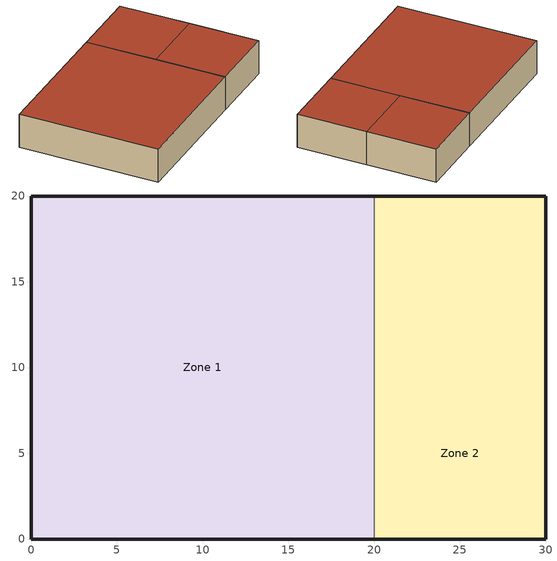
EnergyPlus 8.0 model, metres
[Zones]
Zone 1
 floor ground (Ext Wall Construction): 0,0 0,20 20,20 20,10 20,0 z0
 wall outside (Ext Wall Construction): 20,20 0,20 0,0 20,0 z0:5
 wall to Zone 2 (Int Wall Construction): 20,0 20,10 20,20 z0:5
 roof outside (Roof Construction): 20,0 20,10 20,20 0,20 0,0 z5
Zone 2
 floor ground (Ext Wall Construction): 20,0 20,10 30,10 30,0 z0; 20,10 20,20 30,20 30,10 z0
 wall outside (Ext Wall Construction): 20,0 30,0 30,10 30,20 20,20 z0:5
 roof outside (Roof Construction): 30,10 30,20 20,20 20,10 z5; 30,0 30,10 20,10 20,0 z5
[Building]
Building 1
[SizingPeriod:DesignDay] Day of Month=21; Dry-Bulb Temperature Range Modifier Type=DefaultMultipliers; Barometric Pressure {Pa}=98934; Rain Indicator=No; Snow Indicator=No; Daylight Saving Time Indicator=No
Name | Month | Day Type | Maximum Dry-Bulb Temperature {C} | Daily Dry-Bulb Temperature Range {deltaC} | Humidity Condition Type | Wetbulb or DewPoint at Maximum Dry-Bulb {C} | Wind Speed {m/s} | Wind Direction {deg} | Solar Model Indicator | ASHRAE Clear Sky Optical Depth for Beam Irradiance (taub) | ASHRAE Clear Sky Optical Depth for Diffuse Irradiance (taud) | Enthalpy at Maximum Dry-Bulb {J/kg} | Sky Clearness
Chicago Ohare Intl Ap Ann Clg .4% Condns DB=>MWB | 7 | SummerDesignDay | 33.3 | 10.5 | Wetbulb | 23.7 | 5.2 | 230 | ASHRAETau | 0.455 | 2.05
Chicago Ohare Intl Ap Ann Clg .4% Condns DP=>MDB | 7 | SummerDesignDay | 28.9 | 10.5 | Dewpoint | 23.8 | 5.2 | 230 | ASHRAETau | 0.455 | 2.05
Chicago Ohare Intl Ap Ann Clg .4% Condns Enth=>MDB | 7 | SummerDesignDay | 31.4 | 10.5 | Enthalpy |  | 5.2 | 230 | ASHRAETau | 0.455 | 2.05 | 79200
Chicago Ohare Intl Ap Ann Clg .4% Condns WB=>MDB | 7 | SummerDesignDay | 31.2 | 10.5 | Wetbulb | 25.5 | 5.2 | 230 | ASHRAETau | 0.455 | 2.05
Chicago Ohare Intl Ap Ann Clg 1% Condns DB=>MWB | 7 | SummerDesignDay | 31.6 | 10.5 | Wetbulb | 23 | 5.2 | 230 | ASHRAETau | 0.455 | 2.05
Chicago Ohare Intl Ap Ann Clg 1% Condns DP=>MDB | 7 | SummerDesignDay | 27.7 | 10.5 | Dewpoint | 22.9 | 5.2 | 230 | ASHRAETau | 0.455 | 2.05
Chicago Ohare Intl Ap Ann Clg 1% Condns Enth=>MDB | 7 | SummerDesignDay | 29.6 | 10.5 | Enthalpy |  | 5.2 | 230 | ASHRAETau | 0.455 | 2.05 | 75100
Chicago Ohare Intl Ap Ann Clg 1% Condns WB=>MDB | 7 | SummerDesignDay | 29.6 | 10.5 | Wetbulb | 24.5 | 5.2 | 230 | ASHRAETau | 0.455 | 2.05
Chicago Ohare Intl Ap Ann Clg 2% Condns DB=>MWB | 7 | SummerDesignDay | 30.1 | 10.5 | Wetbulb | 22.1 | 5.2 | 230 | ASHRAETau | 0.455 | 2.05
Chicago Ohare Intl Ap Ann Clg 2% Condns DP=>MDB | 7 | SummerDesignDay | 26.5 | 10.5 | Dewpoint | 21.9 | 5.2 | 230 | ASHRAETau | 0.455 | 2.05
Chicago Ohare Intl Ap Ann Clg 2% Condns Enth=>MDB | 7 | SummerDesignDay | 28.2 | 10.5 | Enthalpy |  | 5.2 | 230 | ASHRAETau | 0.455 | 2.05 | 70900
Chicago Ohare Intl Ap Ann Clg 2% Condns WB=>MDB | 7 | SummerDesignDay | 28.1 | 10.5 | Wetbulb | 23.5 | 5.2 | 230 | ASHRAETau | 0.455 | 2.05
Chicago Ohare Intl Ap Ann Htg 99% Condns DB | 1 | WinterDesignDay | -16.6 | 0 | Wetbulb | -16.6 | 4.9 | 270 | ASHRAEClearSky |  |  |  | 0
Chicago Ohare Intl Ap Ann Htg 99.6% Condns DB | 1 | WinterDesignDay | -20 | 0 | Wetbulb | -20 | 4.9 | 270 | ASHRAEClearSky |  |  |  | 0
Chicago Ohare Intl Ap Ann Htg Wind 99% Condns WS=>MCDB | 1 | WinterDesignDay | -3.2 | 0 | Wetbulb | -3.2 | 11.4 | 270 | ASHRAEClearSky |  |  |  | 0
Chicago Ohare Intl Ap Ann Htg Wind 99.6% Condns WS=>MCDB | 1 | WinterDesignDay | -3.5 | 0 | Wetbulb | -3.5 | 12.4 | 270 | ASHRAEClearSky |  |  |  | 0
Chicago Ohare Intl Ap Ann Hum_n 99% Condns DP=>MCDB | 1 | WinterDesignDay | -15.7 | 0 | Dewpoint | -22.1 | 4.9 | 270 | ASHRAEClearSky |  |  |  | 0
Chicago Ohare Intl Ap Ann Hum_n 99.6% Condns DP=>MCDB | 1 | WinterDesignDay | -19.2 | 0 | Dewpoint | -25.7 | 4.9 | 270 | ASHRAEClearSky |  |  |  | 0
[Material] Roughness=Smooth; Thermal Absorptance=0.9; Solar Absorptance=0.7; Visible Absorptance=0.7
Name | Thickness {m} | Conductivity {W/m-K} | Density {kg/m3} | Specific Heat {J/kg-K}
Expanded Polystyrene - 2in | 0.0508 | 0.0352 | 24 | 1210
Heavyweight Concrete  6in | 0.1524 | 1.95 | 2242.6 | 900
Plywood - 5/8in | 0.015875 | 0.12 | 544 | 1210
[Construction]
Ext Wall Construction: Plywood - 5/8in, Expanded Polystyrene - 2in, Heavyweight Concrete  6in
Int Wall Construction: Plywood - 5/8in, Plywood - 5/8in
Roof Construction: Plywood - 5/8in, Expanded Polystyrene - 2in, Expanded Polystyrene - 2in, Plywood - 5/8in
[Zone]
Name | Part of Total Floor Area
Zone 1
Zone 2 | Yes
[InternalMass]
Merged Surface 12 - Surface 16: Construction=Int Wall Construction; Zone=Zone 2; Surface Area {m2}=50
[People] Zone or ZoneList=Zone 2; Number of People Schedule=Occupancy Schedule; Number of People Calculation Method=People; Number of People=5.382; Fraction Radiant=0.3; Sensible Heat Fraction=0.1; Activity Level Schedule=People Activity Schedule
People for Space Type A 1; People for Space Type B 1
[Lights] Zone or ZoneList=Zone 2; Schedule=Lighting Schedule; Design Level Calculation Method=LightingLevel; Return Air Fraction=0; Fraction Radiant=0.3; Fraction Visible=0.2
Name | Lighting Level {W}
Lights for Space Type A 1 | 1100
Lights for Space Type B 1 | 2200
[Schedule:Day:Interval]
Lighting Schedule Week Day; Occupancy Schedule Week Day: No, 09:00, 0, 18:00, 0.9, 24:00, 0
Lighting Schedule Saturday; Lighting Schedule Sunday; Occupancy Schedule Saturday; Occupancy Schedule Sunday: No, 09:00, 0, 17:00, 0.5, 24:00, 0
People Activity Schedule All Days: No, 24:00, 120
[Schedule:Week:Daily]
Schedule:Week:Daily {ca010215-0823-4aaa-8403-4cd79edcea17}: Lighting Schedule Week Day, Lighting Schedule Week Day, Lighting Schedule Week Day, Lighting Schedule Week Day, Lighting Schedule Week Day, Lighting Schedule Week Day, Lighting Schedule Saturday, Lighting Schedule Week Day, Lighting Schedule Week Day, Lighting Schedule Week Day, Lighting Schedule Week Day, Lighting Schedule Week Day
Schedule:Week:Daily {ee407279-282d-428a-b82d-49d43006bddd}: Lighting Schedule Sunday, Lighting Schedule Week Day, Lighting Schedule Week Day, Lighting Schedule Week Day, Lighting Schedule Week Day, Lighting Schedule Week Day, Lighting Schedule Saturday, Lighting Schedule Week Day, Lighting Schedule Week Day, Lighting Schedule Week Day, Lighting Schedule Week Day, Lighting Schedule Week Day
Schedule:Week:Daily {da356685-0ecd-465d-87f3-bfdb231a984d}: Occupancy Schedule Week Day, Occupancy Schedule Week Day, Occupancy Schedule Week Day, Occupancy Schedule Week Day, Occupancy Schedule Week Day, Occupancy Schedule Week Day, Occupancy Schedule Saturday, Occupancy Schedule Week Day, Occupancy Schedule Week Day, Occupancy Schedule Week Day, Occupancy Schedule Week Day, Occupancy Schedule Week Day
Schedule:Week:Daily {b35922b1-a4d0-4a8f-805b-44920de25eb5}: Occupancy Schedule Sunday, Occupancy Schedule Week Day, Occupancy Schedule Week Day, Occupancy Schedule Week Day, Occupancy Schedule Week Day, Occupancy Schedule Week Day, Occupancy Schedule Saturday, Occupancy Schedule Week Day, Occupancy Schedule Week Day, Occupancy Schedule Week Day, Occupancy Schedule Week Day, Occupancy Schedule Week Day
Schedule:Week:Daily {6f38281b-de13-4e26-91f4-c675dcbcb1cb}: People Activity Schedule All Days, People Activity Schedule All Days, People Activity Schedule All Days, People Activity Schedule All Days, People Activity Schedule All Days, People Activity Schedule All Days, People Activity Schedule All Days, People Activity Schedule All Days, People Activity Schedule All Days, People Activity Schedule All Days, People Activity Schedule All Days, People Activity Schedule All Days
[Schedule:Year]
Lighting Schedule: Schedule:Week:Daily {ca010215-0823-4aaa-8403-4cd79edcea17}, 1, 1, 1, 3, Schedule:Week:Daily {ee407279-282d-428a-b82d-49d43006bddd}, 1, 4, 12, 31
Occupancy Schedule: Schedule:Week:Daily {da356685-0ecd-465d-87f3-bfdb231a984d}, 1, 1, 1, 3, Schedule:Week:Daily {b35922b1-a4d0-4a8f-805b-44920de25eb5}, 1, 4, 12, 31
People Activity Schedule: Schedule:Week:Daily {6f38281b-de13-4e26-91f4-c675dcbcb1cb}, 1, 1, 12, 31
